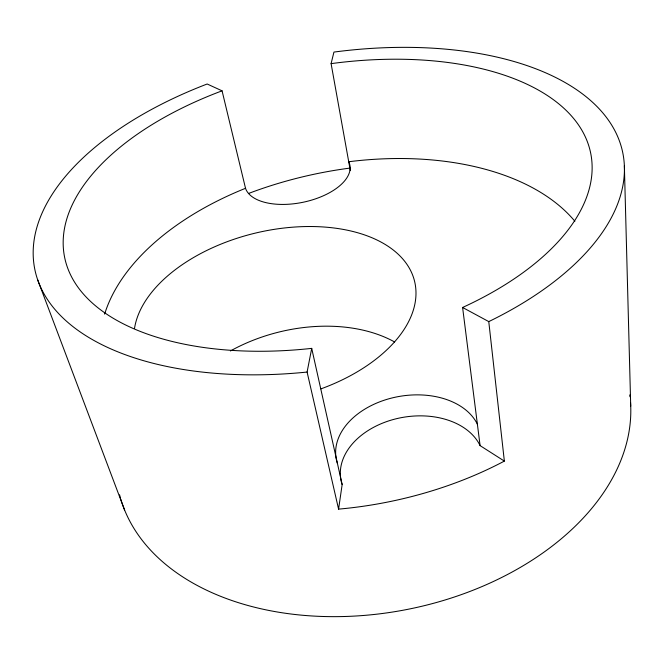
<?xml version="1.0" encoding="UTF-8"?>
<svg xmlns="http://www.w3.org/2000/svg" width="664" height="664" viewBox="0 0 664 664"><rect width="100%" height="100%" fill="white"/><g stroke="black" fill="none" stroke-linecap="round" stroke-linejoin="round"><path stroke-width="1" d="M338.582 509.13L342.151 484.562L311.707 348.376A268.14 139.208 -11.1 0 1 67.213 266.779A268.14 139.208 -11.1 0 1 222.066 90.827L207.16 84.004A299.713 156.165 -11.1 0 0 37.699 279.876A299.713 156.165 -11.1 0 0 307.092 372.056L338.582 509.13A277.652 167.95 -11.1 0 0 504.358 461.098L488.77 321.6A299.713 156.165 -11.1 0 0 613.146 127.546A299.713 156.165 -11.1 0 0 333.934 52.074L331.095 63.636L350.293 170.465M307.092 372.056L311.707 348.376M331.095 63.636A268.14 139.208 -11.1 0 1 583.166 132.551A268.14 139.208 -11.1 0 1 462.601 307.474L488.77 321.6M342.151 484.562A72.193 50.779 -9.4 0 1 392.698 419.681A72.193 50.779 -9.4 0 1 480.097 445.627L504.358 461.098M37.682 279.843L124.616 510.052M222.066 90.827L245.522 188.294A251.598 148.412 -11.1 0 0 104.621 314.13M462.601 307.474L480.097 445.627M624.367 165.809L630.717 406.202M629.754 394.939A260.139 174.732 -11.1 0 1 629.987 396.798M630.518 402.417A260.139 174.732 -11.1 0 1 404.741 609.917A260.139 174.732 -11.1 0 1 120.823 499.32M120.557 498.423A260.139 174.732 -11.1 0 1 119.57 494.804M248.851 193.357A277.652 167.95 -11.1 0 1 349.878 168.1M574.883 221.286A251.598 148.412 -11.1 0 0 348.724 161.742A53.485 26.958 -11.7 0 1 307.855 201.15A53.485 26.958 -11.7 0 1 245.522 188.294M337.436 463.489A73.223 50.472 -9.5 0 1 388.905 398.782A73.223 50.472 -9.5 0 1 477.391 424.23M134.526 328.34A143.665 84.162 -13.5 0 1 268.488 230.333A143.665 84.162 -13.5 0 1 413.473 277.428A143.665 84.162 -13.5 0 1 320.911 388.88M230.408 350.966A134.651 88.096 -14 0 1 394.657 341.993"/></g></svg>
